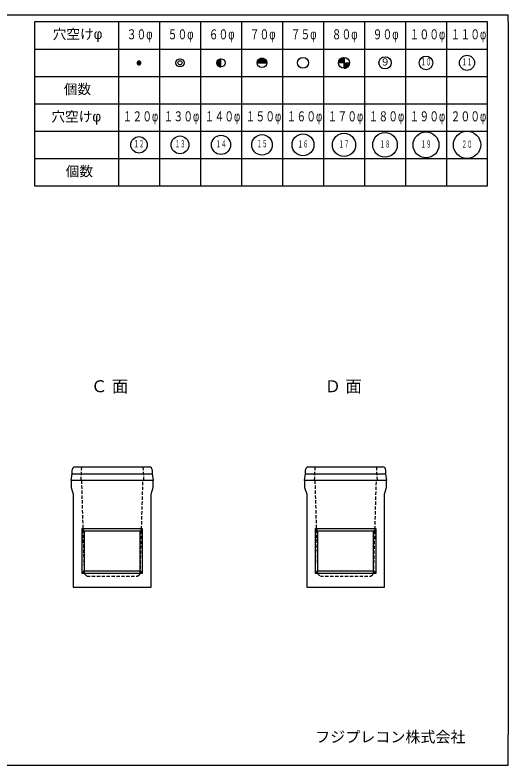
# Model space of a CAD drawing. Units: millimetres, scale not verified. Extents: x -3704 to 3796, y -2790 to 2696.
# Drawn here: x 189 to 3796, y -2790 to 2696 of the extents above; entities that cross this region are included whole.
import ezdxf
from ezdxf.enums import TextEntityAlignment as Align

# ---------------------------------------------------------------- set-up
doc = ezdxf.new("R2010")
doc.units = ezdxf.units.MM
doc.header["$LTSCALE"] = 20
doc.linetypes.add('DASHED1', pattern=[1.8, 1.2, -0.6])
doc.layers.add('0-0_レイヤ_1', color=7, linetype='Continuous')
doc.styles.add('HG丸ｺﾞｼｯｸM-PRO', font='')
doc.styles.add('ＭＳ ゴシック', font='')
doc.styles.get('HG丸ｺﾞｼｯｸM-PRO').set_extended_font_data('HG丸ｺﾞｼｯｸM-PRO')
doc.styles.get('ＭＳ ゴシック').set_extended_font_data('MS Gothic')

msp = doc.modelspace()

# ---------------------------------------------------------------- linework, layer by layer
at = {"layer": '0-0_レイヤ_1'}
for p, q in [((3795.88, 2646.47), (3795.88, 2696.47)), ((945.88, 2646.47), (945.88, 1446.47)), ((1245.88, 2646.47), (1245.88, 1446.47)), ((1545.88, 2646.47), (1545.88, 1446.47)), ((1845.88, 2646.47), (1845.88, 1446.47)), ((2145.88, 2646.47), (2145.88, 1446.47)), ((2445.88, 2646.47), (2445.88, 1446.47)), ((2745.88, 2646.47), (2745.88, 1446.47)), ((3045.88, 2646.47), (3045.88, 1446.47)), ((3345.88, 2646.47), (3345.88, 1446.47)), ((3795.88, 2646.47), (3795.88, -2568.82)), ((331.45, 2446.47), (945.88, 2446.47)), ((945.88, 2446.47), (3645.88, 2446.47)), ((1089.41, 2360), (1102.36, 2360)), ((1669.11, 2360), (1695.88, 2360)), ((1670.21, 2362), (1695.88, 2362)), ((1671.54, 2364), (1695.88, 2364)), ((1673.11, 2366), (1695.88, 2366)), ((1674.99, 2368), (1695.88, 2368)), ((1677.27, 2370), (1695.88, 2370)), ((1680.13, 2372), (1695.88, 2372)), ((1683.96, 2374), (1695.88, 2374)), ((1690.59, 2376), (1695.88, 2376)), ((1695.88, 2316.47), (1695.88, 2376.47)), ((1963.6, 2360), (2028.16, 2360)), ((1964.52, 2362), (2027.25, 2362)), ((1965.59, 2364), (2026.18, 2364)), ((1966.84, 2366), (2024.93, 2366)), ((1968.29, 2368), (2023.48, 2368)), ((1969.97, 2370), (2021.79, 2370)), ((1971.94, 2372), (2019.82, 2372)), ((1974.27, 2374), (2017.5, 2374)), ((1977.09, 2376), (2014.67, 2376)), ((1980.69, 2378), (2011.08, 2378)), ((1985.84, 2380), (2005.92, 2380)), ((2558.24, 2360), (2595.88, 2360)), ((2559.02, 2362), (2595.88, 2362)), ((2559.93, 2364), (2595.88, 2364)), ((2560.97, 2366), (2595.88, 2366)), ((2562.17, 2368), (2595.88, 2368)), ((2563.53, 2370), (2595.88, 2370)), ((2565.09, 2372), (2595.88, 2372)), ((2566.86, 2374), (2595.88, 2374)), ((2568.9, 2376), (2595.88, 2376)), ((2571.27, 2378), (2595.88, 2378)), ((2574.07, 2380), (2595.88, 2380)), ((2577.51, 2382), (2595.88, 2382)), ((2582.04, 2384), (2595.88, 2384)), ((2589.76, 2386), (2595.88, 2386)), ((1080.89, 2346), (1110.87, 2346)), ((1080.96, 2348), (1110.8, 2348)), ((1081.09, 2344), (1110.68, 2344)), ((1081.3, 2350), (1110.46, 2350)), ((1081.56, 2342), (1110.2, 2342)), ((1081.94, 2352), (1109.83, 2352)), ((1082.35, 2340), (1109.41, 2340)), ((1082.91, 2354), (1108.86, 2354)), ((1083.5, 2338), (1108.26, 2338)), ((1084.3, 2356), (1107.47, 2356)), ((1085.14, 2336), (1106.62, 2336)), ((1086.29, 2358), (1105.48, 2358)), ((1087.55, 2334), (1104.22, 2334)), ((1091.93, 2332), (1099.83, 2332)), ((1665.89, 2346), (1695.88, 2346)), ((1665.92, 2348), (1695.88, 2348)), ((1665.98, 2344), (1695.88, 2344)), ((1666.09, 2350), (1695.88, 2350)), ((1666.22, 2342), (1695.88, 2342)), ((1666.4, 2352), (1695.88, 2352)), ((1666.59, 2340), (1695.88, 2340)), ((1666.84, 2354), (1695.88, 2354)), ((1667.1, 2338), (1695.88, 2338)), ((1667.44, 2356), (1695.88, 2356)), ((1667.77, 2336), (1695.88, 2336)), ((1668.19, 2358), (1695.88, 2358)), ((1668.6, 2334), (1695.88, 2334)), ((1669.6, 2332), (1695.88, 2332)), ((1670.81, 2330), (1695.88, 2330)), ((1672.24, 2328), (1695.88, 2328)), ((1673.95, 2326), (1695.88, 2326)), ((1676.01, 2324), (1695.88, 2324)), ((1678.53, 2322), (1695.88, 2322)), ((1681.76, 2320), (1695.88, 2320)), ((1686.43, 2318), (1695.88, 2318)), ((1960.88, 2346.47), (2030.88, 2346.47)), ((1960.92, 2348), (2030.85, 2348)), ((1961.06, 2350), (2030.7, 2350)), ((1961.32, 2352), (2030.44, 2352)), ((1961.7, 2354), (2030.06, 2354)), ((1962.2, 2356), (2029.56, 2356)), ((1962.84, 2358), (2028.93, 2358)), ((2555.91, 2348), (2595.88, 2348)), ((2556.04, 2350), (2595.88, 2350)), ((2556.27, 2352), (2595.88, 2352)), ((2556.6, 2354), (2595.88, 2354)), ((2557.03, 2356), (2595.88, 2356)), ((2557.58, 2358), (2595.88, 2358)), ((2595.88, 2346), (2635.88, 2346)), ((2595.88, 2344), (2635.81, 2344)), ((2595.88, 2342), (2635.63, 2342)), ((2595.88, 2340), (2635.36, 2340)), ((2595.88, 2338), (2634.98, 2338)), ((2595.88, 2336), (2634.49, 2336)), ((2595.88, 2334), (2633.89, 2334)), ((2595.88, 2332), (2633.17, 2332)), ((2595.88, 2330), (2632.33, 2330)), ((2595.88, 2328), (2631.36, 2328)), ((2595.88, 2326), (2630.25, 2326)), ((2595.88, 2324), (2628.97, 2324)), ((2595.88, 2322), (2627.52, 2322)), ((2595.88, 2320), (2625.87, 2320)), ((2595.88, 2318), (2623.98, 2318)), ((2595.88, 2316), (2621.8, 2316)), ((2595.88, 2314), (2619.24, 2314)), ((2595.88, 2312), (2616.17, 2312)), ((2595.88, 2310), (2612.31, 2310)), ((2595.88, 2308), (2606.84, 2308)), ((331.45, 2246.47), (945.88, 2246.47)), ((945.88, 2246.47), (3645.88, 2246.47)), ((331.45, 2046.47), (945.88, 2046.47)), ((945.88, 2046.47), (3645.88, 2046.47)), ((331.45, 1846.47), (945.88, 1846.47)), ((945.88, 1846.47), (3645.88, 1846.47)), ((331.45, 1646.47), (945.88, 1646.47)), ((945.88, 1646.47), (3645.88, 1646.47)), ((607.38, -660), (607.38, -630)), ((627.38, -610), (1172.38, -610)), ((1192.38, -630), (1192.38, -660)), ((2315.38, -660), (2315.38, -630)), ((2335.38, -610), (2880.38, -610)), ((2900.38, -630), (2900.38, -660)), ((599.88, -710), (607.38, -660)), ((1199.88, -710), (599.88, -710)), ((599.88, -710), (599.88, -760)), ((607.38, -660), (1192.38, -660)), ((1192.38, -660), (1199.88, -710)), ((1199.88, -760), (1199.88, -710)), ((2307.88, -710), (2315.38, -660)), ((2907.88, -710), (2307.88, -710)), ((2307.88, -710), (2307.88, -760)), ((2315.38, -660), (2900.38, -660)), ((2900.38, -660), (2907.88, -710)), ((2907.88, -760), (2907.88, -710)), ((599.88, -760), (614.88, -810)), ((1184.88, -810), (1199.88, -760)), ((2307.88, -760), (2322.88, -810)), ((2892.88, -810), (2907.88, -760)), ((614.88, -810), (614.88, -1490)), ((1184.88, -1490), (1184.88, -810)), ((2322.88, -810), (2322.88, -1490)), ((2892.88, -1490), (2892.88, -810)), ((679.88, -1060), (1119.88, -1060)), ((679.88, -1390), (679.88, -1060)), ((1104.88, -1080), (694.88, -1080)), ((1119.88, -1060), (1104.88, -1080)), ((1104.88, -1370), (1104.88, -1080)), ((1119.88, -1060), (1119.88, -1390)), ((2387.88, -1060), (2827.88, -1060)), ((2387.88, -1390), (2387.88, -1060)), ((2812.88, -1080), (2402.88, -1080)), ((2827.88, -1060), (2812.88, -1080)), ((2812.88, -1370), (2812.88, -1080)), ((2827.88, -1060), (2827.88, -1390)), ((679.88, -1390), (694.29, -1370)), ((694.29, -1370), (1104.88, -1370)), ((1104.88, -1370), (1119.88, -1390)), ((2387.88, -1390), (2402.29, -1370)), ((2402.29, -1370), (2812.88, -1370)), ((2812.88, -1370), (2827.88, -1390)), ((1119.88, -1390), (679.88, -1390)), ((2827.88, -1390), (2387.88, -1390)), ((614.88, -1490), (1184.88, -1490)), ((615.72, -1490), (1184.18, -1490)), ((2322.88, -1490), (2892.88, -1490)), ((2323.72, -1490), (2892.18, -1490)), ((3795.88, -2740.32), (3795.88, -2568.82))]:
    msp.add_line(p, q, dxfattribs=at)
at = {"layer": '0-0_レイヤ_1', "linetype": 'DASHED1'}
for p, q in [((674.88, -610), (669.88, -710)), ((1124.88, -610), (1129.88, -710)), ((2382.88, -610), (2377.88, -710)), ((2832.88, -610), (2837.88, -710)), ((674.88, -710), (694.88, -1390)), ((1104.88, -1390), (1124.88, -710)), ((2382.88, -710), (2402.88, -1390)), ((2812.88, -1390), (2832.88, -710)), ((694.88, -1390), (714.88, -1410)), ((714.88, -1410), (1084.88, -1410)), ((1084.88, -1410), (1104.88, -1390)), ((2402.88, -1390), (2422.88, -1410)), ((2422.88, -1410), (2792.88, -1410)), ((2792.88, -1410), (2812.88, -1390))]:
    msp.add_line(p, q, dxfattribs=at)
at = {"layer": '0-0_レイヤ_1'}
for points in [[(-3532.94, 2696.47), (3545.88, 2696.47), (3795.88, 2696.47)], [(945.88, 2646.47), (331.45, 2646.47), (331.45, 1446.47), (945.88, 1446.47)], [(945.88, 1446.47), (3645.88, 1446.47), (3645.88, 2646.47), (945.88, 2646.47)], [(2595.88, 2386.47), (2595.88, 2346.47), (2555.88, 2346.47)], [(2595.88, 2306.47), (2595.88, 2346.47), (2635.88, 2346.47)], [(679.88, -1060), (694.88, -1080), (694.88, -1370)], [(2387.88, -1060), (2402.88, -1080), (2402.88, -1370)], [(-3532.94, -2790.32), (3545.88, -2790.32), (3795.88, -2790.32), (3795.88, -2740.32)]]:
    msp.add_lwpolyline(points, dxfattribs=at)
for centre, radius in [((1395.88, 2346.47), 30), ((1395.88, 2346.47), 15), ((1695.88, 2346.47), 30), ((1995.88, 2346.47), 35), ((2295.88, 2346.47), 40), ((2595.88, 2346.47), 40), ((2895.88, 2346.47), 45), ((3195.88, 2346.47), 50), ((3495.88, 2346.47), 55), ((1395.88, 1746.47), 65), ((1695.88, 1746.47), 70), ((1995.88, 1746.47), 75), ((2295.88, 1746.47), 80), ((2595.88, 1746.47), 85), ((2895.88, 1746.47), 90), ((3195.88, 1746.47), 95), ((3495.88, 1746.47), 100), ((1095.88, 1746.47), 60)]:
    msp.add_circle(centre, radius, dxfattribs=at)
for centre, start, end in [((627.38, -630), 90, 180), ((1172.38, -630), 0, 90), ((2335.38, -630), 90, 180), ((2880.38, -630), 0, 90)]:
    msp.add_arc(centre, 20, start, end, dxfattribs=at)

# ---------------------------------------------------------------- texts
for s, height, style, p in [('穴空けφ', 73.31, 'HG丸ｺﾞｼｯｸM-PRO', (464.21, 2498.28)), ('９', 51.32, 'HG丸ｺﾞｼｯｸM-PRO', (2860.89, 2311.57)), ('個数', 73.31, 'HG丸ｺﾞｼｯｸM-PRO', (545.73, 2095.35)), ('穴空けφ', 73.31, 'HG丸ｺﾞｼｯｸM-PRO', (454.89, 1895.05)), ('個数', 73.31, 'HG丸ｺﾞｼｯｸM-PRO', (559.7, 1494.45)), ('Ｃ 面', 87.98, 'HG丸ｺﾞｼｯｸM-PRO', (744.44, -90)), ('Ｄ 面', 87.98, 'HG丸ｺﾞｼｯｸM-PRO', (2453.8, -90)), ('フジプレコン株式会社', 80.65, 'ＭＳ ゴシック', (2385.06, -2649.21))]:
    msp.add_text(s, height=height, dxfattribs=dict(at, style=style)).set_placement(p, align=Align.BOTTOM_LEFT)
at = {"layer": '0-0_レイヤ_1', "style": 'HG丸ｺﾞｼｯｸM-PRO'}
for s, height, width, p in [('３０φ', 73.31, 0.7, (1005.88, 2496.47)), ('５０φ', 73.31, 0.7, (1305.88, 2496.47)), ('６０φ', 73.31, 0.7, (1605.88, 2496.47)), ('７０φ', 73.31, 0.7, (1905.88, 2496.47)), ('７５φ', 73.31, 0.7, (2205.88, 2496.47)), ('８０φ', 73.31, 0.7, (2505.88, 2496.47)), ('９０φ', 73.31, 0.7, (2805.88, 2496.47)), ('１００φ', 73.31, 0.7, (3075.88, 2496.47)), ('１１０φ', 73.31, 0.7, (3375.88, 2496.47)), ('１０', 51.32, 0.55, (3155.75, 2311.84)), ('１１', 51.32, 0.55, (3456.05, 2311.9)), ('１２０φ', 73.31, 0.7, (975.88, 1896.47)), ('１３０φ', 73.31, 0.7, (1275.88, 1896.47)), ('１４０φ', 73.31, 0.7, (1575.88, 1896.47)), ('１５０φ', 73.31, 0.7, (1875.88, 1896.47)), ('１７０φ', 73.31, 0.7, (2475.88, 1896.47)), ('１８０φ', 73.31, 0.7, (2775.88, 1896.47)), ('１９０φ', 73.31, 0.7, (3075.88, 1896.47)), ('２００φ', 73.31, 0.7, (3375.88, 1896.47)), ('１２', 51.32, 0.55, (1055.5, 1712.62)), ('１３', 51.32, 0.55, (1357.09, 1712.33)), ('１４', 51.32, 0.55, (1656.44, 1711.81)), ('１５', 51.32, 0.55, (1956.61, 1713.44)), ('１６', 51.32, 0.55, (2256.14, 1711.64)), ('１７', 51.32, 0.55, (2556.54, 1711.06)), ('１８', 51.32, 0.55, (2856.32, 1711.06)), ('１９', 51.32, 0.55, (3156.36, 1711.02)), ('２０', 51.32, 0.55, (3456.18, 1709.76))]:
    msp.add_text(s, height=height, dxfattribs=dict(at, width=width)).set_placement(p, align=Align.BOTTOM_LEFT)
at = {"layer": '0-0_レイヤ_1', "style": 'HG丸ｺﾞｼｯｸM-PRO', "width": 0.7}
msp.add_text('１６０φ', height=73.31, rotation=0.001, dxfattribs=at).set_placement((2175.88, 1896.47), align=Align.BOTTOM_LEFT)

doc.saveas('drawing.dxf')
